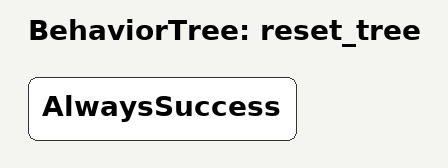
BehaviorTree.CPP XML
<?xml version="1.0" encoding="UTF-8"?>
<root BTCPP_format="4"
      main_tree_to_execute="reset_tree">
  <BehaviorTree ID="reset_tree">
    <AlwaysSuccess/>
  </BehaviorTree>

</root>
